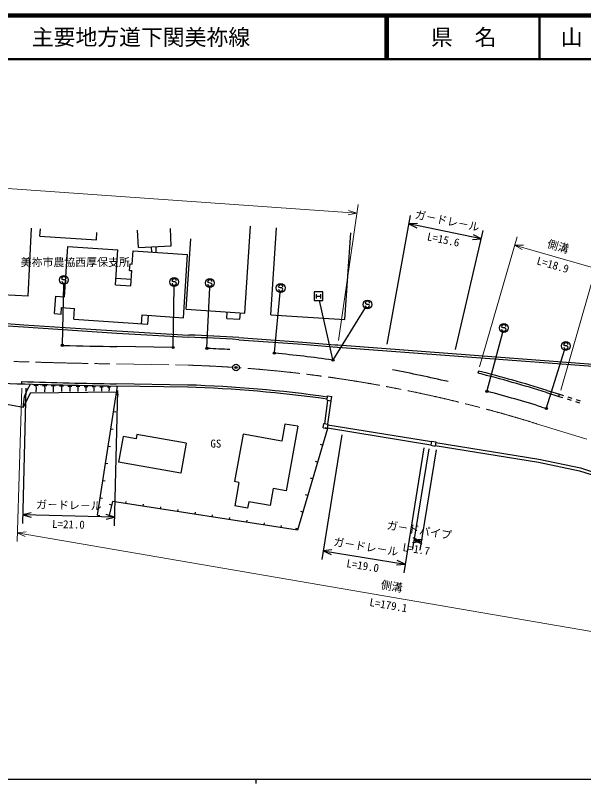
# Model space of a CAD drawing. Units: millimetres, scale not verified. Extents: x 40000 to 680000, y 20000 to 380000.
# Drawn here: x 212971 to 343097, y 204000 to 380000 of the extents above; entities that cross this region are included whole.
import ezdxf
from ezdxf.enums import TextEntityAlignment as Align

# ---------------------------------------------------------------- set-up
doc = ezdxf.new("R2010")
doc.units = ezdxf.units.MM
doc.header["$LTSCALE"] = 1000
doc.header["$PDMODE"] = 32
doc.header["$PDSIZE"] = 500
doc.linetypes.add('CHAIN', pattern=[18.5, 12, -1.5, 3.5, -1.5])
for name, color, linetype, lineweight in [('M-BGD', 7, 'Continuous', 25), ('M-BMK', 2, 'CHAIN', 13), ('M-BMK-SRVR', 3, 'Continuous', 25), ('M-STR-HTXT', 7, 'Continuous', 13), ('M-STR-STRC', 7, 'Continuous', 25), ('M-TTL', 2, 'Continuous', 140), ('M-TTL-BAND', 7, 'Continuous', 25), ('M-TTL-LINE', 7, 'Continuous', 50)]:
    doc.layers.add(name, color=color, linetype=linetype, lineweight=lineweight)
doc.layers.add('M-TTL-TXT', color=7, linetype='Continuous')
doc.styles.add('@ＭＳ ゴシック', font='')
doc.styles.add('ＭＳ ゴシック', font='')
doc.styles.get('@ＭＳ ゴシック').set_extended_font_data('@MS Gothic')
doc.styles.get('ＭＳ ゴシック').set_extended_font_data('MS Gothic')

msp = doc.modelspace()

# ---------------------------------------------------------------- linework, layer by layer
at = {"layer": 'M-BGD'}
for p, q in [((215918, 315686), (216683, 331265)), ((218578, 329436), (218689, 331134)), ((248672, 327173), (248465, 331188)), ((265496, 311797), (266804, 331726)), ((271483, 311404), (272791, 331333)), ((218578, 329436), (231550, 328584)), ((231550, 328584), (231661, 330282)), ((241182, 326786), (240975, 330801)), ((288447, 310291), (289755, 330219)), ((252081, 312678), (253139, 328790)), ((224209, 315537), (224962, 327013)), ((224962, 327013), (236437, 326259)), ((235913, 318276), (236437, 326259)), ((239733, 323036), (239930, 326030)), ((239930, 326030), (252403, 325211)), ((241182, 326786), (248672, 327173)), ((244240, 325747), (244178, 326941)), ((245245, 325681), (245177, 326993)), ((251453, 310742), (252403, 325211)), ((239136, 321572), (239234, 323069)), ((239234, 323069), (239733, 323036)), ((239136, 321572), (239635, 321540)), ((239406, 318047), (239635, 321540)), ((236011, 319773), (239504, 319544)), ((235913, 318276), (239406, 318047)), ((215918, 315686), (209925, 315980)), ((221951, 311677), (222213, 315668)), ((222213, 315668), (224209, 315537)), ((221951, 311677), (223448, 311579)), ((223448, 311579), (223546, 313075)), ((223546, 313075), (226539, 312879)), ((226376, 310384), (226539, 312879)), ((252081, 312678), (265496, 311797)), ((261406, 310563), (261505, 312059)), ((264400, 310366), (264498, 311863)), ((181154, 311000), (214844, 308636)), ((181186, 311499), (214878, 309135)), ((226376, 310384), (243339, 309271)), ((241842, 309369), (241973, 311365)), ((241973, 311365), (251453, 310742)), ((243339, 309271), (243470, 311266)), ((261406, 310563), (264400, 310366)), ((271483, 311404), (288447, 310291)), ((214844, 308636), (236205, 307234)), ((214878, 309135), (236236, 307733)), ((236205, 307234), (252600, 306265)), ((236236, 307733), (252622, 306765)), ((264131, 305694), (278729, 304645)), ((264166, 306192), (278767, 305143)), ((278729, 304645), (285733, 304078)), ((278767, 305143), (286127, 304548)), ((286127, 304548), (286845, 304496)), ((286845, 304496), (389226, 296831)), ((248944, 303924), (236177, 304133)), ((285733, 304078), (389342, 296321)), ((286089, 304049), (286809, 303998)), ((319013, 298526), (318890, 298041)), ((214463, 295591), (214478, 296091)), ((215076, 292689), (215734, 294286)), ((215734, 294286), (216443, 295532)), ((217209, 295264), (218218, 295241)), ((217582, 295003), (217834, 294998)), ((217670, 294749), (217734, 294748)), ((217702, 294748), (217679, 293751)), ((219209, 295219), (220185, 295197)), ((219570, 294967), (219814, 294961)), ((219656, 294721), (219717, 294719)), ((219686, 294720), (219665, 293772)), ((221177, 295174), (222120, 295153)), ((221525, 294930), (221761, 294925)), ((221608, 294693), (221667, 294691)), ((221637, 294692), (221617, 293793)), ((223111, 295130), (224022, 295109)), ((223448, 294895), (223675, 294890)), ((223528, 294665), (223585, 294664)), ((223556, 294665), (223537, 293814)), ((225014, 295087), (225892, 295067)), ((225338, 294860), (225558, 294855)), ((225416, 294638), (225471, 294637)), ((225443, 294638), (225425, 293834)), ((226885, 295044), (227732, 295025)), ((227198, 294825), (227410, 294821)), ((227272, 294612), (227325, 294611)), ((227299, 294611), (227282, 293854)), ((228725, 295003), (229541, 294984)), ((229026, 294791), (229230, 294787)), ((229098, 294586), (229149, 294584)), ((229124, 294585), (229107, 293874)), ((230534, 294961), (231320, 294944)), ((230824, 294758), (231021, 294754)), ((230894, 294560), (230943, 294559)), ((230918, 294559), (230903, 293893)), ((231794, 265527), (236373, 295079)), ((232313, 294921), (233070, 294904)), ((232593, 294725), (232782, 294721)), ((232659, 294535), (232707, 294534)), ((232683, 294534), (232669, 293912)), ((234063, 294881), (234790, 294865)), ((234332, 294693), (234513, 294689)), ((234396, 294510), (234441, 294509)), ((234418, 294509), (234405, 293931)), ((252427, 294816), (236029, 295084)), ((252439, 295316), (236037, 295584)), ((334721, 294085), (337564, 293200)), ((216391, 293487), (214748, 290154)), ((214748, 290154), (215076, 292689)), ((236159, 293700), (216391, 293487)), ((236081, 293197), (236575, 293120)), ((284332, 291825), (284472, 292815)), ((284472, 292815), (285462, 292675)), ((285323, 291685), (285462, 292675)), ((334572, 293608), (337415, 292722)), ((337415, 292722), (337564, 293200)), ((337415, 292722), (338370, 292425)), ((337564, 293200), (338518, 292902)), ((339473, 292605), (340428, 292307)), ((214748, 290154), (208802, 291237)), ((284481, 291804), (283727, 286459)), ((284332, 291825), (285323, 291685)), ((285174, 291706), (284420, 286361)), ((339324, 292127), (340279, 291830)), ((341234, 291532), (342189, 291235)), ((341383, 292010), (342337, 291712)), ((235469, 289244), (235963, 289168)), ((333531, 290266), (334433, 289985)), ((234856, 285291), (235350, 285215)), ((274672, 286384), (273969, 282447)), ((277625, 285857), (274672, 286384)), ((277625, 285857), (274988, 271091)), ((284429, 285350), (277581, 262090)), ((283439, 285490), (283578, 286480)), ((283439, 285490), (284429, 285350)), ((283578, 286480), (284569, 286340)), ((284429, 285350), (283949, 285491)), ((284429, 285350), (284569, 286340)), ((284449, 285488), (308144, 281651)), ((284546, 286182), (308256, 282342)), ((237649, 283542), (236594, 277635)), ((240602, 283014), (237649, 283542)), ((240778, 283999), (240602, 283014)), ((252099, 281977), (240778, 283999)), ((265109, 284029), (263175, 273200)), ((273969, 282447), (265109, 284029)), ((252099, 281977), (250868, 275086)), ((283299, 281513), (282820, 281654)), ((308280, 282490), (308120, 281503)), ((308280, 282490), (309267, 282330)), ((309267, 282330), (309107, 281343)), ((309243, 282182), (332877, 278354)), ((234244, 281338), (234738, 281262)), ((308120, 281503), (309107, 281343)), ((309131, 281491), (332747, 277666)), ((332877, 278354), (342350, 276312)), ((233631, 277386), (234125, 277309)), ((250868, 275086), (236594, 277635)), ((282170, 277676), (281690, 277817)), ((332747, 277666), (342170, 275634)), ((342170, 275634), (353984, 271868)), ((342350, 276312), (354213, 272530)), ((233019, 273433), (233513, 273356)), ((264160, 273024), (263175, 273200)), ((264160, 273024), (263193, 267610)), ((281040, 273839), (280560, 273980)), ((272035, 271618), (271332, 267680)), ((274988, 271091), (272035, 271618)), ((232406, 269480), (232900, 269403)), ((279910, 270001), (279431, 270143)), ((235187, 268659), (234397, 265124)), ((235001, 267827), (234513, 267936)), ((277581, 262090), (235187, 268659)), ((238297, 268177), (238374, 268671)), ((242250, 267565), (242327, 268059)), ((266146, 267083), (263193, 267610)), ((266410, 268559), (266146, 267083)), ((271332, 267680), (266410, 268559)), ((246203, 266952), (246280, 267446)), ((250156, 266340), (250232, 266834)), ((254109, 265727), (254185, 266221)), ((278781, 266164), (278301, 266305)), ((231794, 265527), (232288, 265451)), ((258062, 265115), (258138, 265609)), ((262014, 264502), (262091, 264996)), ((265967, 263889), (266044, 264384)), ((269920, 263277), (269997, 263771)), ((273873, 262664), (273949, 263159)), ((277651, 262327), (277171, 262468))]:
    msp.add_line(p, q, dxfattribs=at)
for centre, radius, start, end in [((243226, 429), 305979, 86.08246, 88.24448), ((243226, 429), 306479, 86.0823, 88.22427), ((260721, 1804722), 1500790, 268.5933, 269.06294), ((243226, 429), 303579, 86.43212, 87.40229), ((243226, 429), 303579, 81.98391, 84.47846), ((243226, 429), 303579, 76.89314, 79.34295), ((243226, 429), 307079, 72.69446, 75.73556), ((243226, 429), 307579, 72.69446, 75.73556), ((260721, 1804722), 1509840, 266.94974, 269.06294), ((260721, 1804722), 1509340, 268.2443, 269.06294), ((243226, 429), 294530, 81.97043, 88.22427), ((243226, 429), 295030, 81.97043, 88.21061), ((243226, 429), 303579, 72.69446, 75.13138)]:
    msp.add_arc(centre, radius, start, end, dxfattribs=at)
at = {"layer": 'M-BMK'}
for p, q in [((236112, 300134), (252509, 299865)), ((332341, 286448), (360076, 277807))]:
    msp.add_line(p, q, dxfattribs=at)
for centre, radius, start, end in [((260721, 1804722), 1504790, 266.94974, 269.06294), ((243226, 429), 299580, 86.26399, 88.22427), ((243226, 429), 299580, 72.69446, 85.97711)]:
    msp.add_arc(centre, radius, start, end, dxfattribs=at)
at = {"layer": 'M-BMK-SRVR'}
msp.add_circle((263495, 299323), 750, dxfattribs=at)
msp.add_point((263495, 299323), dxfattribs=at)
at = {"layer": 'M-STR-HTXT'}
for p, q in [((291174, 334677), (68581, 350387)), ((286987, 305486), (291458, 336657)), ((289211, 334296), (291174, 334677)), ((291174, 334677), (289284, 335329)), ((319289, 299487), (327845, 329283)), ((327293, 327361), (345865, 322028)), ((329292, 327325), (327293, 327361)), ((327293, 327361), (329007, 326330)), ((337861, 294154), (346417, 323950)), ((214432, 294592), (213356, 259476)), ((215409, 261657), (213417, 261475)), ((384056, 232081), (213417, 261475)), ((213417, 261475), (215233, 260637))]:
    msp.add_line(p, q, dxfattribs=at)
at = {"layer": 'M-STR-STRC'}
for p, q in [((298110, 304650), (303439, 334187)), ((305080, 332335), (303084, 332218)), ((319646, 328799), (303084, 332218)), ((303084, 332218), (304871, 331321)), ((313752, 303473), (320100, 330747)), ((319646, 328799), (317859, 329697)), ((317650, 328683), (319646, 328799)), ((223703, 319524), (223603, 319642)), ((223947, 319385), (223703, 319524)), ((224248, 319383), (223947, 319385)), ((224493, 319271), (224248, 319383)), ((224599, 319135), (224493, 319271)), ((248944, 319060), (248844, 319178)), ((249189, 318921), (248944, 319060)), ((249489, 318919), (249189, 318921)), ((249735, 318807), (249489, 318919)), ((249841, 318671), (249735, 318807)), ((257113, 318829), (257013, 318947)), ((257358, 318690), (257113, 318829)), ((257658, 318687), (257358, 318690)), ((257903, 318576), (257658, 318687)), ((258009, 318439), (257903, 318576)), ((223732, 304538), (224073, 318384)), ((249096, 304072), (249323, 317920)), ((256842, 303854), (257463, 317690)), ((273328, 317686), (273228, 317804)), ((273573, 317547), (273328, 317686)), ((273874, 317545), (273573, 317547)), ((274119, 317433), (273874, 317545)), ((274225, 317297), (274119, 317433)), ((272302, 302764), (273627, 316550)), ((281359, 316643), (281359, 314643)), ((283359, 316643), (281359, 316643)), ((281859, 316143), (281859, 315143)), ((281859, 315643), (282859, 315643)), ((282859, 316143), (282859, 315143)), ((283359, 314643), (283359, 316643)), ((281359, 314643), (283359, 314643)), ((285676, 301168), (282588, 314643)), ((293193, 313926), (293093, 314044)), ((293438, 313787), (293193, 313926)), ((293738, 313785), (293438, 313787)), ((293984, 313673), (293738, 313785)), ((294089, 313537), (293984, 313673)), ((285788, 301149), (293063, 312935)), ((324427, 308523), (324328, 308641)), ((324672, 308383), (324427, 308523)), ((324973, 308381), (324672, 308383)), ((325218, 308269), (324973, 308381)), ((325324, 308133), (325218, 308269)), ((321019, 294028), (324566, 307416)), ((338643, 304402), (338543, 304520)), ((334621, 290084), (338741, 303307)), ((338888, 304263), (338643, 304402)), ((339189, 304261), (338888, 304263)), ((339434, 304149), (339189, 304261)), ((339540, 304013), (339434, 304149)), ((215355, 294564), (214627, 263572)), ((236349, 294070), (235621, 263079)), ((287763, 283939), (283136, 255364)), ((306519, 280901), (301891, 252327)), ((307638, 280720), (303922, 257777)), ((309316, 280448), (305601, 257505)), ((216617, 266044), (214674, 265572)), ((235668, 265078), (214674, 265572)), ((214674, 265572), (216593, 265009)), ((233724, 264606), (235668, 265078)), ((235668, 265078), (233749, 265641)), ((303931, 259277), (305920, 259479)), ((305920, 259479), (304096, 260299)), ((306232, 259953), (304242, 259751)), ((304242, 259751), (305920, 259479)), ((304242, 259751), (306066, 258931)), ((285445, 257541), (283455, 257339)), ((283455, 257339), (302211, 254301)), ((283455, 257339), (285280, 256519)), ((300221, 254099), (302211, 254301)), ((302211, 254301), (300387, 255121))]:
    msp.add_line(p, q, dxfattribs=at)
for centre, radius in [((224098, 319384), 1000), ((249339, 318920), 1000), ((257508, 318689), 1000), ((273723, 317546), 1000), ((293588, 313786), 1000), ((324823, 308382), 1000), ((223728, 304388), 150), ((223728, 304388), 120), ((339038, 304262), 1000), ((223728, 304388), 90), ((223728, 304388), 60), ((223728, 304388), 30), ((249094, 303922), 150), ((249094, 303922), 120), ((249094, 303922), 90), ((249094, 303922), 60), ((249094, 303922), 30), ((256835, 303704), 150), ((256835, 303704), 120), ((256835, 303704), 90), ((256835, 303704), 60), ((256835, 303704), 30), ((272287, 302615), 150), ((272287, 302615), 120), ((272287, 302615), 90), ((272287, 302615), 60), ((272287, 302615), 30), ((285709, 301022), 150), ((285709, 301022), 120), ((285709, 301022), 90), ((285709, 301022), 60), ((285709, 301022), 30), ((320981, 293883), 150), ((320981, 293883), 120), ((320981, 293883), 90), ((320981, 293883), 60), ((320981, 293883), 30), ((334576, 289941), 150), ((334576, 289941), 120), ((334576, 289941), 90), ((334576, 289941), 60), ((334576, 289941), 30)]:
    msp.add_circle(centre, radius, dxfattribs=at)
for centre, start, end in [((224099, 319138), 179.55488, 359.55488), ((224103, 319638), 359.55488, 179.55488), ((249341, 318674), 179.55488, 359.55488), ((249344, 319174), 359.55488, 179.55488), ((257513, 318943), 359.55488, 179.55488), ((257509, 318443), 179.55488, 359.55488), ((273725, 317300), 179.55488, 359.55488), ((273728, 317800), 359.55488, 179.55488), ((293589, 313540), 179.55488, 359.55488), ((293593, 314040), 359.55488, 179.55488), ((324824, 308137), 179.55488, 359.55488), ((324828, 308637), 359.55488, 179.55488), ((339043, 304516), 359.55488, 179.55488), ((339040, 304016), 179.55488, 359.55488)]:
    msp.add_arc(centre, 500, start, end, dxfattribs=at)
for p in [(223728, 304388), (249094, 303922), (256835, 303704), (272287, 302615), (285709, 301022), (320981, 293883), (334576, 289941)]:
    msp.add_point(p, dxfattribs=at)
at = {"layer": 'M-TTL'}
msp.add_line((680000, 380000), (40000, 380000), dxfattribs=at)
at = {"layer": 'M-TTL-BAND'}
for p, q in [((40000, 205000), (579000, 205000)), ((268000, 205000), (268000, 204000))]:
    msp.add_line(p, q, dxfattribs=at)
at = {"layer": 'M-TTL-LINE'}
for p, q in [((297750, 380000), (297750, 370000)), ((298250, 380000), (298250, 370000)), ((333000, 380000), (333000, 370000)), ((40000, 370000), (680000, 370000))]:
    msp.add_line(p, q, dxfattribs=at)

# ---------------------------------------------------------------- texts
at = {"layer": 'M-BGD', "style": 'ＭＳ ゴシック'}
for s, p in [('美祢市農協西厚保支所', (226687, 324357)), ('GS', (258884, 282813))]:
    msp.add_text(s, height=1833, dxfattribs=at).set_placement(p, align=Align.TOP_CENTER)
at = {"layer": 'M-STR-HTXT', "style": 'ＭＳ ゴシック'}
for rotation, p in [(343.979, (336855, 325655)), (350.226, (298906, 247764))]:
    msp.add_text('側溝', height=1833, rotation=rotation, dxfattribs=at).set_placement(p, align=Align.BOTTOM_CENTER)
at = {"layer": 'M-STR-HTXT', "style": '@ＭＳ ゴシック'}
for s, rotation, p in [('L=18.9', 343.979, (336303, 323733)), ('L=179.1', 350.226, (298567, 245793))]:
    msp.add_text(s, height=1833, rotation=rotation, dxfattribs=at).set_placement(p, align=Align.TOP_CENTER)
at = {"layer": 'M-STR-STRC', "style": 'ＭＳ ゴシック'}
for s, rotation, p in [('ガ－ドレ－ル', 348.336, (311567, 331488)), ('ガ－ドレ－ル', 358.654, (225194, 266325)), ('ガ－ドパイプ', 350.8, (305241, 260602)), ('ガ－ドレ－ル', 350.8, (292993, 256807))]:
    msp.add_text(s, height=1833, rotation=rotation, dxfattribs=at).set_placement(p, align=Align.BOTTOM_CENTER)
at = {"layer": 'M-STR-STRC', "style": '@ＭＳ ゴシック'}
for s, rotation, p in [('L=15.6', 348.336, (311163, 329529)), ('L=21.0', 358.654, (225147, 264325)), ('L=1.7', 350.8, (304921, 258628)), ('L=19.0', 350.8, (292673, 254833))]:
    msp.add_text(s, height=1833, rotation=rotation, dxfattribs=at).set_placement(p, align=Align.TOP_CENTER)
at = {"layer": 'M-TTL-TXT', "style": 'ＭＳ ゴシック'}
msp.add_text('主要地方道下関美祢線', height=3666, dxfattribs=at).set_placement((216734, 375000), align=Align.MIDDLE_LEFT)
for s, p in [('県\u3000名', (315625, 375000)), ('山\u3000口\u3000県', (350375, 375000))]:
    msp.add_text(s, height=3666, dxfattribs=at).set_placement(p, align=Align.MIDDLE_CENTER)

doc.saveas('drawing.dxf')
